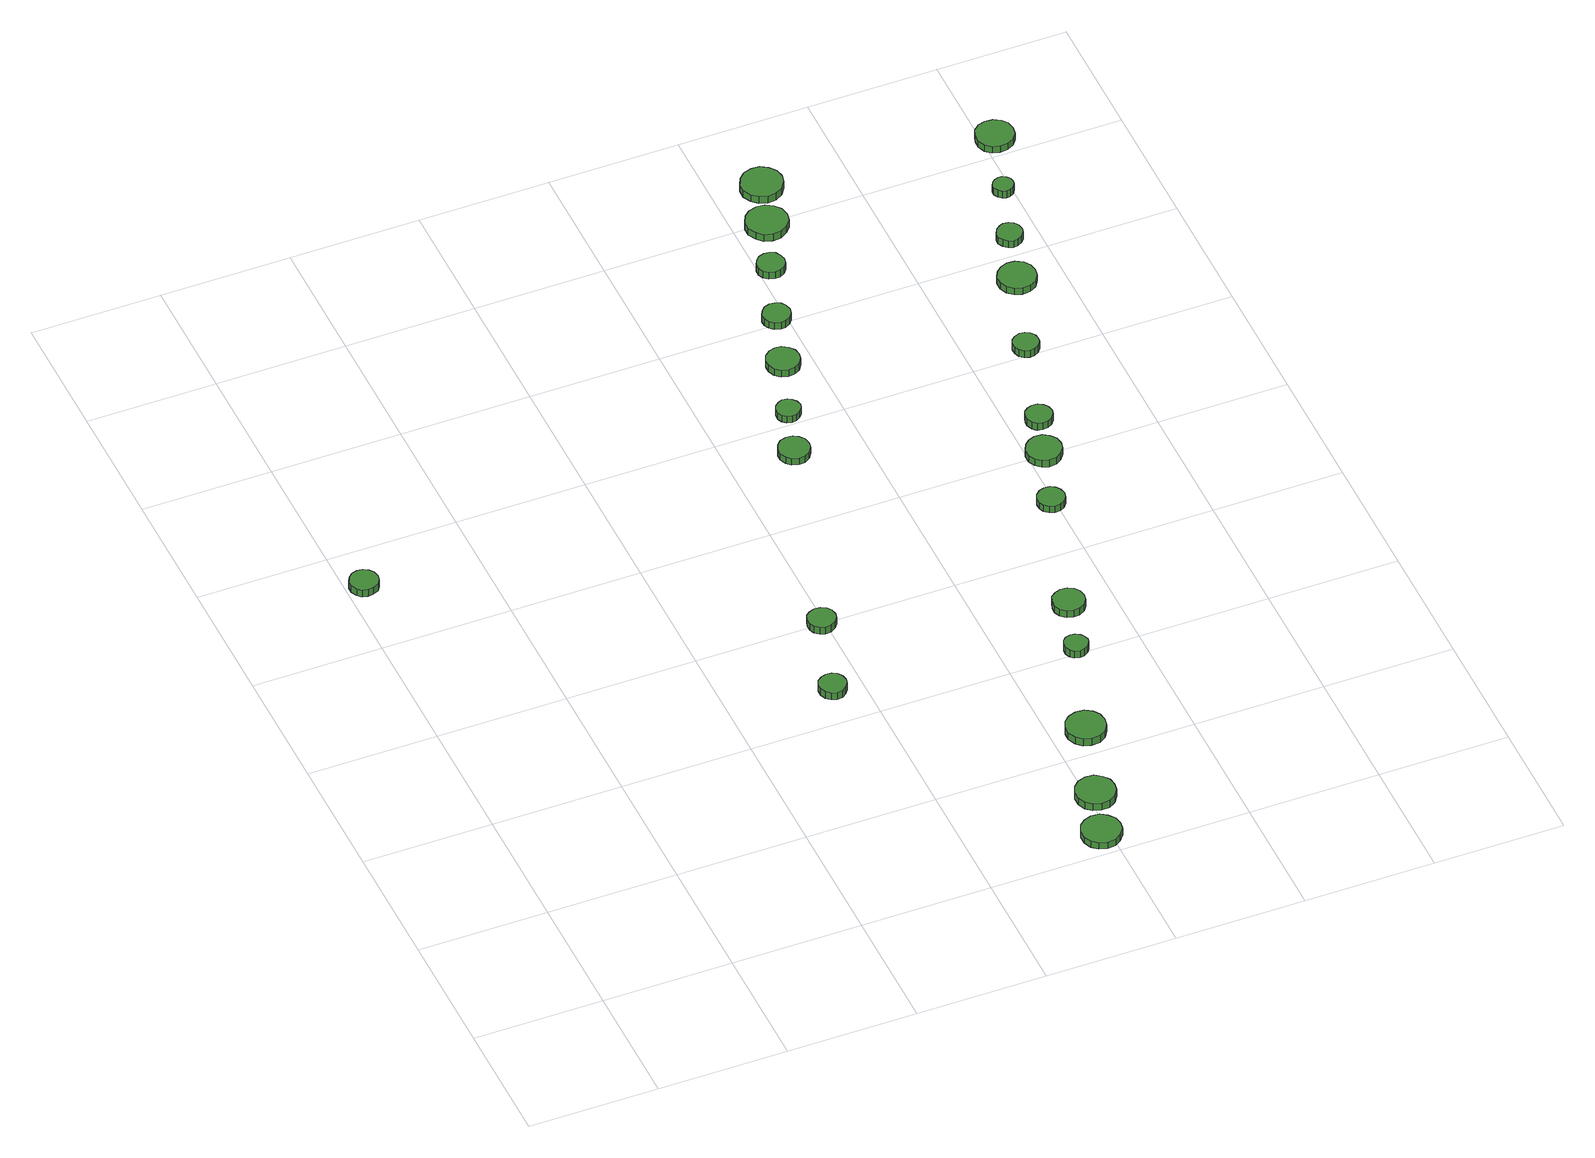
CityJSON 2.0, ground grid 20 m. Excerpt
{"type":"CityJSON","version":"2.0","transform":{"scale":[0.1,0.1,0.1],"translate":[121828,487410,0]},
"CityObjects":{
"tree1":{"type":"SolitaryVegetationObject","attributes":{"function":"something"},"geometry":[{"type":"MultiSurface","lod":"1","boundaries":[[[0,1,2,3,4,5,6,7,8,9,10,11,12,13,14]],[[15,16,17,18,19,20,21,22,23,24,25,26,27,28,29]],[[0,29,28,1]],[[1,28,27,2]],[[2,27,26,3]],[[3,26,25,4]],[[4,25,24,5]],[[5,24,23,6]],[[6,23,22,7]],[[7,22,21,8]],[[8,21,20,9]],[[9,20,19,10]],[[10,19,18,11]],[[11,18,17,12]],[[12,17,16,13]],[[13,16,15,14]],[[14,15,29,0]]]}]},
"tree2":{"type":"SolitaryVegetationObject","attributes":{"function":"something"},"geometry":[{"type":"MultiSurface","lod":"1","boundaries":[[[30,31,32,33,34,35,36,37,38,39,40,41,42,43,44]],[[45,46,47,48,49,50,51,52,53,54,55,56,57,58,59]],[[30,59,58,31]],[[31,58,57,32]],[[32,57,56,33]],[[33,56,55,34]],[[34,55,54,35]],[[35,54,53,36]],[[36,53,52,37]],[[37,52,51,38]],[[38,51,50,39]],[[39,50,49,40]],[[40,49,48,41]],[[41,48,47,42]],[[42,47,46,43]],[[43,46,45,44]],[[44,45,59,30]]]}]},
"tree3":{"type":"SolitaryVegetationObject","attributes":{"function":"something"},"geometry":[{"type":"MultiSurface","lod":"1","boundaries":[[[60,61,62,63,64,65,66,67,68,69,70,71,72,73,74]],[[75,76,77,78,79,80,81,82,83,84,85,86,87,88,89]],[[60,89,88,61]],[[61,88,87,62]],[[62,87,86,63]],[[63,86,85,64]],[[64,85,84,65]],[[65,84,83,66]],[[66,83,82,67]],[[67,82,81,68]],[[68,81,80,69]],[[69,80,79,70]],[[70,79,78,71]],[[71,78,77,72]],[[72,77,76,73]],[[73,76,75,74]],[[74,75,89,60]]]}]},
"tree4":{"type":"SolitaryVegetationObject","attributes":{"function":"something"},"geometry":[{"type":"MultiSurface","lod":"1","boundaries":[[[90,91,92,93,94,95,96,97,98,99,100,101,102,103,104]],[[105,106,107,108,109,110,111,112,113,114,115,116,117,118,119]],[[90,119,118,91]],[[91,118,117,92]],[[92,117,116,93]],[[93,116,115,94]],[[94,115,114,95]],[[95,114,113,96]],[[96,113,112,97]],[[97,112,111,98]],[[98,111,110,99]],[[99,110,109,100]],[[100,109,108,101]],[[101,108,107,102]],[[102,107,106,103]],[[103,106,105,104]],[[104,105,119,90]]]}]},
"tree5":{"type":"SolitaryVegetationObject","attributes":{"function":"something"},"geometry":[{"type":"MultiSurface","lod":"1","boundaries":[[[120,121,122,123,124,125,126,127,128,129,130,131,132,133,134]],[[135,136,137,138,139,140,141,142,143,144,145,146,147,148,149]],[[120,149,148,121]],[[121,148,147,122]],[[122,147,146,123]],[[123,146,145,124]],[[124,145,144,125]],[[125,144,143,126]],[[126,143,142,127]],[[127,142,141,128]],[[128,141,140,129]],[[129,140,139,130]],[[130,139,138,131]],[[131,138,137,132]],[[132,137,136,133]],[[133,136,135,134]],[[134,135,149,120]]]}]},
"tree6":{"type":"SolitaryVegetationObject","attributes":{"function":"something"},"geometry":[{"type":"MultiSurface","lod":"1","boundaries":[[[150,151,152,153,154,155,156,157,158,159,160,161,162,163,164]],[[165,166,167,168,169,170,171,172,173,174,175,176,177,178,179]],[[150,179,178,151]],[[151,178,177,152]],[[152,177,176,153]],[[153,176,175,154]],[[154,175,174,155]],[[155,174,173,156]],[[156,173,172,157]],[[157,172,171,158]],[[158,171,170,159]],[[159,170,169,160]],[[160,169,168,161]],[[161,168,167,162]],[[162,167,166,163]],[[163,166,165,164]],[[164,165,179,150]]]}]},
"tree7":{"type":"SolitaryVegetationObject","attributes":{"function":"something"},"geometry":[{"type":"MultiSurface","lod":"1","boundaries":[[[180,181,182,183,184,185,186,187,188,189,190,191,192,193,194]],[[195,196,197,198,199,200,201,202,203,204,205,206,207,208,209]],[[180,209,208,181]],[[181,208,207,182]],[[182,207,206,183]],[[183,206,205,184]],[[184,205,204,185]],[[185,204,203,186]],[[186,203,202,187]],[[187,202,201,188]],[[188,201,200,189]],[[189,200,199,190]],[[190,199,198,191]],[[191,198,197,192]],[[192,197,196,193]],[[193,196,195,194]],[[194,195,209,180]]]}]},
"tree8":{"type":"SolitaryVegetationObject","attributes":{"function":"something"},"geometry":[{"type":"MultiSurface","lod":"1","boundaries":[[[210,211,212,213,214,215,216,217,218,219,220,221,222,223,224]],[[225,226,227,228,229,230,231,232,233,234,235,236,237,238,239]],[[210,239,238,211]],[[211,238,237,212]],[[212,237,236,213]],[[213,236,235,214]],[[214,235,234,215]],[[215,234,233,216]],[[216,233,232,217]],[[217,232,231,218]],[[218,231,230,219]],[[219,230,229,220]],[[220,229,228,221]],[[221,228,227,222]],[[222,227,226,223]],[[223,226,225,224]],[[224,225,239,210]]]}]},
"tree9":{"type":"SolitaryVegetationObject","attributes":{"function":"something"},"geometry":[{"type":"MultiSurface","lod":"1","boundaries":[[[240,241,242,243,244,245,246,247,248,249,250,251,252,253,254]],[[255,256,257,258,259,260,261,262,263,264,265,266,267,268,269]],[[240,269,268,241]],[[241,268,267,242]],[[242,267,266,243]],[[243,266,265,244]],[[244,265,264,245]],[[245,264,263,246]],[[246,263,262,247]],[[247,262,261,248]],[[248,261,260,249]],[[249,260,259,250]],[[250,259,258,251]],[[251,258,257,252]],[[252,257,256,253]],[[253,256,255,254]],[[254,255,269,240]]]}]},
"tree10":{"type":"SolitaryVegetationObject","attributes":{"function":"something"},"geometry":[{"type":"MultiSurface","lod":"1","boundaries":[[[270,271,272,273,274,275,276,277,278,279,280,281,282,283,284]],[[285,286,287,288,289,290,291,292,293,294,295,296,297,298,299]],[[270,299,298,271]],[[271,298,297,272]],[[272,297,296,273]],[[273,296,295,274]],[[274,295,294,275]],[[275,294,293,276]],[[276,293,292,277]],[[277,292,291,278]],[[278,291,290,279]],[[279,290,289,280]],[[280,289,288,281]],[[281,288,287,282]],[[282,287,286,283]],[[283,286,285,284]],[[284,285,299,270]]]}]},
"tree11":{"type":"SolitaryVegetationObject","attributes":{"function":"something"},"geometry":[{"type":"MultiSurface","lod":"1","boundaries":[[[300,301,302,303,304,305,306,307,308,309,310,311,312,313,314]],[[315,316,317,318,319,320,321,322,323,324,325,326,327,328,329]],[[300,329,328,301]],[[301,328,327,302]],[[302,327,326,303]],[[303,326,325,304]],[[304,325,324,305]],[[305,324,323,306]],[[306,323,322,307]],[[307,322,321,308]],[[308,321,320,309]],[[309,320,319,310]],[[310,319,318,311]],[[311,318,317,312]],[[312,317,316,313]],[[313,316,315,314]],[[314,315,329,300]]]}]},
"tree12":{"type":"SolitaryVegetationObject","attributes":{"function":"something"},"geometry":[{"type":"MultiSurface","lod":"1","boundaries":[[[330,331,332,333,334,335,336,337,338,339,340,341,342,343,344]],[[345,346,347,348,349,350,351,352,353,354,355,356,357,358,359]],[[330,359,358,331]],[[331,358,357,332]],[[332,357,356,333]],[[333,356,355,334]],[[334,355,354,335]],[[335,354,353,336]],[[336,353,352,337]],[[337,352,351,338]],[[338,351,350,339]],[[339,350,349,340]],[[340,349,348,341]],[[341,348,347,342]],[[342,347,346,343]],[[343,346,345,344]],[[344,345,359,330]]]}]},
"tree13":{"type":"SolitaryVegetationObject","attributes":{"function":"something"},"geometry":[{"type":"MultiSurface","lod":"1","boundaries":[[[360,361,362,363,364,365,366,367,368,369,370,371,372,373,374]],[[375,376,377,378,379,380,381,382,383,384,385,386,387,388,389]],[[360,389,388,361]],[[361,388,387,362]],[[362,387,386,363]],[[363,386,385,364]],[[364,385,384,365]],[[365,384,383,366]],[[366,383,382,367]],[[367,382,381,368]],[[368,381,380,369]],[[369,380,379,370]],[[370,379,378,371]],[[371,378,377,372]],[[372,377,376,373]],[[373,376,375,374]],[[374,375,389,360]]]}]},
"tree14":{"type":"SolitaryVegetationObject","attributes":{"function":"something"},"geometry":[{"type":"MultiSurface","lod":"1","boundaries":[[[390,391,392,393,394,395,396,397,398,399,400,401,402,403,404]],[[405,406,407,408,409,410,411,412,413,414,415,416,417,418,419]],[[390,419,418,391]],[[391,418,417,392]],[[392,417,416,393]],[[393,416,415,394]],[[394,415,414,395]],[[395,414,413,396]],[[396,413,412,397]],[[397,412,411,398]],[[398,411,410,399]],[[399,410,409,400]],[[400,409,408,401]],[[401,408,407,402]],[[402,407,406,403]],[[403,406,405,404]],[[404,405,419,390]]]}]},
"tree15":{"type":"SolitaryVegetationObject","attributes":{"function":"something"},"geometry":[{"type":"MultiSurface","lod":"1","boundaries":[[[420,421,422,423,424,425,426,427,428,429,430,431,432,433,434]],[[435,436,437,438,439,440,441,442,443,444,445,446,447,448,449]],[[420,449,448,421]],[[421,448,447,422]],[[422,447,446,423]],[[423,446,445,424]],[[424,445,444,425]],[[425,444,443,426]],[[426,443,442,427]],[[427,442,441,428]],[[428,441,440,429]],[[429,440,439,430]],[[430,439,438,431]],[[431,438,437,432]],[[432,437,436,433]],[[433,436,435,434]],[[434,435,449,420]]]}]},
"tree16":{"type":"SolitaryVegetationObject","attributes":{"function":"something"},"geometry":[{"type":"MultiSurface","lod":"1","boundaries":[[[450,451,452,453,454,455,456,457,458,459,460,461,462,463,464]],[[465,466,467,468,469,470,471,472,473,474,475,476,477,478,479]],[[450,479,478,451]],[[451,478,477,452]],[[452,477,476,453]],[[453,476,475,454]],[[454,475,474,455]],[[455,474,473,456]],[[456,473,472,457]],[[457,472,471,458]],[[458,471,470,459]],[[459,470,469,460]],[[460,469,468,461]],[[461,468,467,462]],[[462,467,466,463]],[[463,466,465,464]],[[464,465,479,450]]]}]},
"tree17":{"type":"SolitaryVegetationObject","attributes":{"function":"something"},"geometry":[{"type":"MultiSurface","lod":"1","boundaries":[[[480,481,482,483,484,485,486,487,488,489,490,491,492,493,494]],[[495,496,497,498,499,500,501,502,503,504,505,506,507,508,509]],[[480,509,508,481]],[[481,508,507,482]],[[482,507,506,483]],[[483,506,505,484]],[[484,505,504,485]],[[485,504,503,486]],[[486,503,502,487]],[[487,502,501,488]],[[488,501,500,489]],[[489,500,499,490]],[[490,499,498,491]],[[491,498,497,492]],[[492,497,496,493]],[[493,496,495,494]],[[494,495,509,480]]]}]},
"tree18":{"type":"SolitaryVegetationObject","attributes":{"function":"something"},"geometry":[{"type":"MultiSurface","lod":"1","boundaries":[[[510,511,512,513,514,515,516,517,518,519,520,521,522,523,524]],[[525,526,527,528,529,530,531,532,533,534,535,536,537,538,539]],[[510,539,538,511]],[[511,538,537,512]],[[512,537,536,513]],[[513,536,535,514]],[[514,535,534,515]],[[515,534,533,516]],[[516,533,532,517]],[[517,532,531,518]],[[518,531,530,519]],[[519,530,529,520]],[[520,529,528,521]],[[521,528,527,522]],[[522,527,526,523]],[[523,526,525,524]],[[524,525,539,510]]]}]},
"tree19":{"type":"SolitaryVegetationObject","attributes":{"function":"something"},"geometry":[{"type":"MultiSurface","lod":"1","boundaries":[[[540,541,542,543,544,545,546,547,548,549,550,551,552,553,554]],[[555,556,557,558,559,560,561,562,563,564,565,566,567,568,569]],[[540,569,568,541]],[[541,568,567,542]],[[542,567,566,543]],[[543,566,565,544]],[[544,565,564,545]],[[545,564,563,546]],[[546,563,562,547]],[[547,562,561,548]],[[548,561,560,549]],[[549,560,559,550]],[[550,559,558,551]],[[551,558,557,552]],[[552,557,556,553]],[[553,556,555,554]],[[554,555,569,540]]]}]},
"tree20":{"type":"SolitaryVegetationObject","attributes":{"function":"something"},"geometry":[{"type":"MultiSurface","lod":"1","boundaries":[[[570,571,572,573,574,575,576,577,578,579,580,581,582,583,584]],[[585,586,587,588,589,590,591,592,593,594,595,596,597,598,599]],[[570,599,598,571]],[[571,598,597,572]],[[572,597,596,573]],[[573,596,595,574]],[[574,595,594,575]],[[575,594,593,576]],[[576,593,592,577]],[[577,592,591,578]],[[578,591,590,579]],[[579,590,589,580]],[[580,589,588,581]],[[581,588,587,582]],[[582,587,586,583]],[[583,586,585,584]],[[584,585,599,570]]]}]},
"tree21":{"type":"SolitaryVegetationObject","attributes":{"function":"something"},"geometry":[{"type":"MultiSurface","lod":"1","boundaries":[[[600,601,602,603,604,605,606,607,608,609,610,611,612,613,614]],[[615,616,617,618,619,620,621,622,623,624,625,626,627,628,629]],[[600,629,628,601]],[[601,628,627,602]],[[602,627,626,603]],[[603,626,625,604]],[[604,625,624,605]],[[605,624,623,606]],[[606,623,622,607]],[[607,622,621,608]],[[608,621,620,609]],[[609,620,619,610]],[[610,619,618,611]],[[611,618,617,612]],[[612,617,616,613]],[[613,616,615,614]],[[614,615,629,600]]]}]},
"tree22":{"type":"SolitaryVegetationObject","attributes":{"function":"something"},"geometry":[{"type":"MultiSurface","lod":"1","boundaries":[[[630,631,632,633,634,635,636,637,638,639,640,641,642,643,644]],[[645,646,647,648,649,650,651,652,653,654,655,656,657,658,659]],[[630,659,658,631]],[[631,658,657,632]],[[632,657,656,633]],[[633,656,655,634]],[[634,655,654,635]],[[635,654,653,636]],[[636,653,652,637]],[[637,652,651,638]],[[638,651,650,639]],[[639,650,649,640]],[[640,649,648,641]],[[641,648,647,642]],[[642,647,646,643]],[[643,646,645,644]],[[644,645,659,630]]]}]},
"tree23":{"type":"SolitaryVegetationObject","attributes":{"function":"something"},"geometry":[{"type":"MultiSurface","lod":"1","boundaries":[[[660,661,662,663,664,665,666,667,668,669,670,671,672,673,674]],[[675,676,677,678,679,680,681,682,683,684,685,686,687,688,689]],[[660,689,688,661]],[[661,688,687,662]],[[662,687,686,663]],[[663,686,685,664]],[[664,685,684,665]],[[665,684,683,666]],[[666,683,682,667]],[[667,682,681,668]],[[668,681,680,669]],[[669,680,679,670]],[[670,679,678,671]],[[671,678,677,672]],[[672,677,676,673]],[[673,676,675,674]],[[674,675,689,660]]]}]}
},
"vertices":[
[49,928,15],[47,937,15],[42,944,15],[34,949,15],[25,950,15],[16,947,15],[10,941,15],[6,933,15],[6,924,15],[10,915,15],[16,909,15],[25,907,15],[34,908,15],[42,912,15],[47,919,15],[47,919,2],[42,912,2],[34,908,2],[25,907,2],[16,909,2],[10,915,2],[6,924,2],[6,933,2],[10,941,2],[16,947,2],[25,950,2],[34,949,2],[42,944,2],[47,937,2],[49,928,2],
[576,467,16],[574,476,16],[569,483,16],[562,487,16],[553,488,16],[545,485,16],[538,480,16],[535,472,16],[535,463,16],[538,455,16],[545,449,16],[553,446,16],[562,447,16],[569,452,16],[574,459,16],[574,459,3],[569,452,3],[562,447,3],[553,446,3],[545,449,3],[538,455,3],[535,463,3],[535,472,3],[538,480,3],[545,485,3],[553,488,3],[562,487,3],[569,483,3],[574,476,3],[576,467,3],
[615,597,18],[613,606,18],[608,613,18],[600,617,18],[591,618,18],[583,615,18],[576,610,18],[573,602,18],[573,593,18],[576,585,18],[583,579,18],[591,576,18],[600,577,18],[608,582,18],[613,589,18],[613,589,5],[608,582,5],[600,577,5],[591,576,5],[583,579,5],[576,585,5],[573,593,5],[573,602,5],[576,610,5],[583,615,5],[591,618,5],[600,617,5],[608,613,5],[613,606,5],[615,597,5],
[815,34,20],[813,46,20],[805,56,20],[795,63,20],[782,64,20],[770,60,20],[761,52,20],[756,40,20],[756,28,20],[761,16,20],[770,8,20],[782,4,20],[795,5,20],[805,12,20],[813,22,20],[813,22,8],[805,12,8],[795,5,8],[782,4,8],[770,8,8],[761,16,8],[756,28,8],[756,40,8],[761,52,8],[770,60,8],[782,64,8],[795,63,8],[805,56,8],[813,46,8],[815,34,8],
[840,114,18],[838,126,18],[830,136,18],[820,143,18],[807,144,18],[795,140,18],[786,132,18],[781,120,18],[781,108,18],[786,96,18],[795,88,18],[807,84,18],[820,85,18],[830,91,18],[838,102,18],[838,102,5],[830,91,5],[820,85,5],[807,84,5],[795,88,5],[786,96,5],[781,108,5],[781,120,5],[786,132,5],[795,140,5],[807,144,5],[820,143,5],[830,136,5],[838,126,5],[840,114,5],
[881,245,17],[879,257,17],[872,267,17],[861,274,17],[848,275,17],[836,271,17],[827,263,17],[822,251,17],[822,239,17],[827,227,17],[836,219,17],[848,215,17],[861,216,17],[872,222,17],[879,233,17],[879,233,4],[872,222,4],[861,216,4],[848,215,4],[836,219,4],[827,227,4],[822,239,4],[822,251,4],[827,263,4],[836,271,4],[848,275,4],[861,274,4],[872,267,4],[879,257,4],[881,245,4],
[721,940,17],[719,950,17],[713,958,17],[705,963,17],[695,964,17],[685,961,17],[678,954,17],[674,945,17],[674,935,17],[678,926,17],[685,919,17],[695,916,17],[705,917,17],[713,922,17],[719,931,17],[719,931,5],[713,922,5],[705,917,5],[695,916,5],[685,919,5],[678,926,5],[674,935,5],[674,945,5],[678,954,5],[685,961,5],[695,964,5],[705,963,5],[713,958,5],[719,950,5],[721,940,5],
[924,407,18],[922,414,18],[918,420,18],[911,424,18],[904,425,18],[896,423,18],[891,418,18],[888,411,18],[888,403,18],[891,396,18],[896,391,18],[904,389,18],[911,390,18],[918,394,18],[922,400,18],[922,400,5],[918,394,5],[911,390,5],[904,389,5],[896,391,5],[891,396,5],[888,403,5],[888,411,5],[891,418,5],[896,423,5],[904,425,5],[911,424,5],[918,420,5],[922,414,5],[924,407,5],
[742,1021,15],[740,1029,15],[735,1035,15],[729,1039,15],[721,1040,15],[714,1037,15],[708,1032,15],[705,1025,15],[705,1017,15],[708,1010,15],[714,1005,15],[721,1003,15],[729,1004,15],[735,1008,15],[740,1014,15],[740,1014,3],[735,1008,3],[729,1004,3],[721,1003,3],[714,1005,3],[708,1010,3],[705,1017,3],[705,1025,3],[708,1032,3],[714,1037,3],[721,1040,3],[729,1039,3],[735,1035,3],[740,1029,3],[742,1021,3],
[954,490,22],[952,500,22],[946,508,22],[937,513,22],[927,514,22],[918,511,22],[910,505,22],[906,495,22],[906,485,22],[910,476,22],[918,469,22],[927,466,22],[937,467,22],[946,472,22],[952,480,22],[952,480,9],[946,472,9],[937,467,9],[927,466,9],[918,469,9],[910,476,9],[906,485,9],[906,495,9],[910,505,9],[918,511,9],[927,514,9],[937,513,9],[946,508,9],[952,500,9],[954,490,9],
[781,1118,16],[779,1128,16],[773,1136,16],[764,1142,16],[754,1143,16],[744,1140,16],[736,1133,16],[732,1123,16],[732,1113,16],[736,1103,16],[744,1096,16],[754,1093,16],[764,1094,16],[773,1099,16],[779,1108,16],[779,1108,3],[773,1099,3],[764,1094,3],[754,1093,3],[744,1096,3],[736,1103,3],[732,1113,3],[732,1123,3],[736,1133,3],[744,1140,3],[754,1143,3],[764,1142,3],[773,1136,3],[779,1128,3],[781,1118,3],
[806,1209,16],[804,1218,16],[799,1225,16],[791,1229,16],[783,1230,16],[774,1227,16],[768,1221,16],[764,1213,16],[764,1205,16],[768,1197,16],[774,1191,16],[783,1188,16],[791,1189,16],[799,1193,16],[804,1200,16],[804,1200,3],[799,1193,3],[791,1189,3],[783,1188,3],[774,1191,3],[768,1197,3],[764,1205,3],[764,1213,3],[768,1221,3],[774,1227,3],[783,1230,3],[791,1229,3],[799,1225,3],[804,1218,3],[806,1209,3],
[1012,698,21],[1010,707,21],[1005,714,21],[998,718,21],[989,719,21],[981,716,21],[974,710,21],[971,702,21],[971,694,21],[974,686,21],[981,680,21],[989,677,21],[998,678,21],[1005,682,21],[1010,689,21],[1010,689,9],[1005,682,9],[998,678,9],[989,677,9],[981,680,9],[974,686,9],[971,694,9],[971,702,9],[974,710,9],[981,716,9],[989,719,9],[998,718,9],[1005,714,9],[1010,707,9],[1012,698,9],
[840,1309,16],[838,1317,16],[833,1325,16],[825,1329,16],[817,1330,16],[808,1327,16],[802,1321,16],[798,1313,16],[798,1304,16],[802,1296,16],[808,1291,16],[817,1288,16],[825,1289,16],[833,1293,16],[838,1300,16],[838,1300,3],[833,1293,3],[825,1289,3],[817,1288,3],[808,1291,3],[802,1296,3],[798,1304,3],[798,1313,3],[802,1321,3],[808,1327,3],[817,1330,3],[825,1329,3],[833,1325,3],[838,1317,3],[840,1309,3],
[1050,799,18],[1048,810,18],[1041,819,18],[1032,825,18],[1020,826,18],[1010,822,18],[1002,815,18],[997,805,18],[997,793,18],[1002,783,18],[1010,776,18],[1020,772,18],[1032,773,18],[1041,779,18],[1048,788,18],[1048,788,5],[1041,779,5],[1032,773,5],[1020,772,5],[1010,776,5],[1002,783,5],[997,793,5],[997,805,5],[1002,815,5],[1010,822,5],[1020,826,5],[1032,825,5],[1041,819,5],[1048,810,5],[1050,799,5],
[880,1392,17],[877,1405,17],[869,1415,17],[858,1422,17],[845,1423,17],[832,1419,17],[823,1411,17],[817,1399,17],[817,1386,17],[823,1374,17],[832,1365,17],[845,1361,17],[858,1362,17],[869,1369,17],[877,1379,17],[877,1379,4],[869,1369,4],[858,1362,4],[845,1361,4],[832,1365,4],[823,1374,4],[817,1386,4],[817,1399,4],[823,1411,4],[832,1419,4],[845,1423,4],[858,1422,4],[869,1415,4],[877,1405,4],[880,1392,4],
[1066,869,16],[1064,877,16],[1059,884,16],[1052,888,16],[1043,889,16],[1035,886,16],[1029,881,16],[1026,873,16],[1026,865,16],[1029,857,16],[1035,851,16],[1043,849,16],[1052,850,16],[1059,854,16],[1064,861,16],[1064,861,3],[1059,854,3],[1052,850,3],[1043,849,3],[1035,851,3],[1029,857,3],[1026,865,3],[1026,873,3],[1029,881,3],[1035,886,3],[1043,889,3],[1052,888,3],[1059,884,3],[1064,877,3],[1066,869,3],
[905,1469,16],[902,1482,16],[894,1492,16],[883,1499,16],[870,1500,16],[857,1496,16],[848,1487,16],[842,1475,16],[842,1462,16],[848,1450,16],[857,1442,16],[870,1437,16],[883,1439,16],[894,1445,16],[902,1456,16],[902,1456,3],[894,1445,3],[883,1439,3],[870,1437,3],[857,1442,3],[848,1450,3],[842,1462,3],[842,1475,3],[848,1487,3],[857,1496,3],[870,1500,3],[883,1499,3],[894,1492,3],[902,1482,3],[905,1469,3],
[1107,1016,15],[1106,1023,15],[1101,1030,15],[1094,1034,15],[1086,1035,15],[1078,1032,15],[1072,1027,15],[1069,1020,15],[1069,1012,15],[1072,1004,15],[1078,999,15],[1086,996,15],[1094,997,15],[1101,1001,15],[1106,1008,15],[1106,1008,2],[1101,1001,2],[1094,997,2],[1086,996,2],[1078,999,2],[1072,1004,2],[1069,1012,2],[1069,1020,2],[1072,1027,2],[1078,1032,2],[1086,1035,2],[1094,1034,2],[1101,1030,2],[1106,1023,2],[1107,1016,2],
[1159,1148,16],[1157,1159,16],[1150,1169,16],[1139,1175,16],[1127,1176,16],[1116,1172,16],[1107,1164,16],[1102,1154,16],[1102,1142,16],[1107,1131,16],[1116,1123,16],[1127,1119,16],[1139,1120,16],[1150,1126,16],[1157,1136,16],[1157,1136,4],[1150,1126,4],[1139,1120,4],[1127,1119,4],[1116,1123,4],[1107,1131,4],[1102,1142,4],[1102,1154,4],[1107,1164,4],[1116,1172,4],[1127,1176,4],[1139,1175,4],[1150,1169,4],[1157,1159,4],[1159,1148,4],
[1176,1234,16],[1174,1242,16],[1169,1249,16],[1162,1253,16],[1154,1254,16],[1147,1251,16],[1141,1246,16],[1137,1238,16],[1137,1230,16],[1141,1223,16],[1147,1218,16],[1154,1215,16],[1162,1216,16],[1169,1220,16],[1174,1226,16],[1174,1226,3],[1169,1220,3],[1162,1216,3],[1154,1215,3],[1147,1218,3],[1141,1223,3],[1137,1230,3],[1137,1238,3],[1141,1246,3],[1147,1251,3],[1154,1254,3],[1162,1253,3],[1169,1249,3],[1174,1242,3],[1176,1234,3],
[1203,1331,15],[1202,1337,15],[1198,1342,15],[1192,1346,15],[1186,1346,15],[1180,1344,15],[1175,1340,15],[1172,1334,15],[1172,1328,15],[1175,1322,15],[1180,1317,15],[1186,1315,15],[1192,1316,15],[1198,1319,15],[1202,1325,15],[1202,1325,2],[1198,1319,2],[1192,1316,2],[1186,1315,2],[1180,1317,2],[1175,1322,2],[1172,1328,2],[1172,1334,2],[1175,1340,2],[1180,1344,2],[1186,1346,2],[1192,1346,2],[1198,1342,2],[1202,1337,2],[1203,1331,2],
[1246,1432,16],[1244,1444,16],[1237,1453,16],[1226,1459,16],[1214,1460,16],[1203,1457,16],[1194,1449,16],[1190,1438,16],[1190,1426,16],[1194,1415,16],[1203,1407,16],[1214,1404,16],[1226,1405,16],[1237,1411,16],[1244,1420,16],[1244,1420,4],[1237,1411,4],[1226,1405,4],[1214,1404,4],[1203,1407,4],[1194,1415,4],[1190,1426,4],[1190,1438,4],[1194,1449,4],[1203,1457,4],[1214,1460,4],[1226,1459,4],[1237,1453,4],[1244,1444,4],[1246,1432,4]
]}
